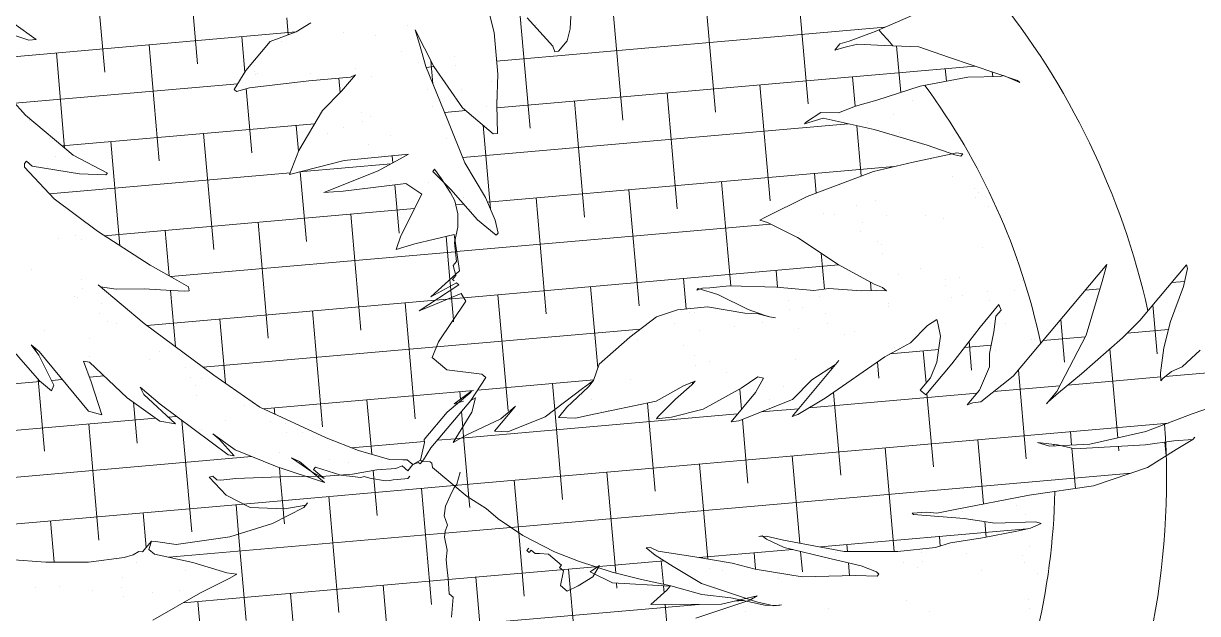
# Model space of a CAD drawing. Header units: millimetres. Extents: x 2331 to 3574, y 1237 to 2094.
# Drawn here: x 2476.77 to 2501.37, y 1944.85 to 1957.2 of the extents above; entities that cross this region are included whole.
import ezdxf

# ---------------------------------------------------------------- set-up
doc = ezdxf.new("R2010")
doc.units = ezdxf.units.MM
doc.layers.add('A-FURN', color=2, linetype='Continuous', lineweight=18)

msp = doc.modelspace()

# ---------------------------------------------------------------- linework, layer by layer
at = {"layer": 'A-FURN'}
for p, q in [((2480.203, 1958.784), (2480.415, 1956.356)), ((2478.26, 1958.614), (2478.473, 1956.186)), ((2486.436, 1957.781), (2486.63, 1957.014)), ((2488.268, 1957.935), (2488.222, 1957.088)), ((2491.057, 1957.776), (2491.269, 1955.348)), ((2493, 1957.946), (2493.212, 1955.518)), ((2489.114, 1957.606), (2489.327, 1955.178)), ((2482.288, 1957.32), (2482.319, 1956.966)), ((2487.172, 1957.436), (2487.384, 1955.008)), ((2487.861, 1956.727), (2487.32, 1957.321)), ((2494.617, 1957.038), (2495.661, 1957.491)), ((2482.478, 1957.025), (2475.773, 1956.439)), ((2476.006, 1957.149), (2476.885, 1956.855)), ((2477.039, 1956.866), (2476.569, 1957.201)), ((2482.485, 1957.028), (2481.938, 1956.823)), ((2482.788, 1957.217), (2482.485, 1957.028)), ((2483.484, 1957.014), (2483.484, 1957.014)), ((2484.808, 1957.167), (2484.808, 1957.167)), ((2484.976, 1957.073), (2485.07, 1956.772)), ((2485.368, 1956.301), (2484.976, 1957.073)), ((2486.63, 1957.014), (2486.708, 1956.144)), ((2494.82, 1957.127), (2486.683, 1956.415)), ((2487.498, 1957.166), (2487.498, 1957.166)), ((2487.509, 1957.189), (2487.509, 1957.189)), ((2488.222, 1957.088), (2488.158, 1956.84)), ((2494.069, 1956.833), (2494.617, 1957.038)), ((2476.81, 1955.287), (2475.406, 1956.847)), ((2476.885, 1956.855), (2477.039, 1956.866)), ((2479.402, 1956.756), (2479.614, 1954.328)), ((2481.344, 1956.926), (2481.409, 1956.183)), ((2481.938, 1956.823), (2481.432, 1956.22)), ((2482.172, 1956.823), (2482.172, 1956.823)), ((2484.151, 1956.954), (2484.151, 1956.954)), ((2485.07, 1956.772), (2485.197, 1956.304)), ((2488.158, 1956.84), (2487.979, 1956.627)), ((2493.766, 1956.644), (2493.875, 1956.774)), ((2493.875, 1956.774), (2494.069, 1956.833)), ((2494.244, 1956.767), (2493.96, 1956.703)), ((2494.801, 1956.742), (2494.244, 1956.767)), ((2477.459, 1956.586), (2477.633, 1954.596)), ((2484.691, 1956.61), (2484.691, 1956.61)), ((2485.796, 1956.51), (2485.796, 1956.51)), ((2487.906, 1956.608), (2487.861, 1956.727)), ((2487.979, 1956.627), (2487.906, 1956.608)), ((2493.96, 1956.703), (2493.766, 1956.644)), ((2495.529, 1956.716), (2494.801, 1956.742)), ((2495.063, 1956.733), (2495.149, 1955.758)), ((2496.152, 1956.495), (2495.529, 1956.716)), ((2481.607, 1956.325), (2481.607, 1956.325)), ((2485.036, 1956.39), (2485.036, 1956.39)), ((2485.197, 1956.304), (2485.66, 1955.17)), ((2485.369, 1956.3), (2485.204, 1956.285)), ((2485.302, 1956.43), (2485.345, 1955.94)), ((2485.968, 1955.435), (2485.368, 1956.301)), ((2485.822, 1956.316), (2485.822, 1956.316)), ((2496.701, 1956.312), (2486.687, 1955.436)), ((2497.145, 1956.165), (2496.152, 1956.495)), ((2481.432, 1956.22), (2481.186, 1955.823)), ((2481.61, 1956.199), (2481.61, 1956.199)), ((2481.632, 1956.132), (2481.632, 1956.132)), ((2481.679, 1956.155), (2481.679, 1956.155)), ((2482.749, 1956.001), (2483.62, 1956.076)), ((2482.794, 1956.147), (2482.794, 1956.147)), ((2483.378, 1956.055), (2483.404, 1955.755)), ((2483.724, 1956.13), (2483.436, 1955.788)), ((2483.62, 1956.076), (2483.724, 1956.13)), ((2483.723, 1956.255), (2483.723, 1956.255)), ((2484.061, 1956.092), (2484.061, 1956.092)), ((2486.708, 1956.144), (2486.685, 1955.498)), ((2494.141, 1956.088), (2494.195, 1955.473)), ((2495.556, 1955.888), (2496.553, 1956.078)), ((2496.083, 1956.258), (2496.107, 1955.993)), ((2496.553, 1956.078), (2497.23, 1956.094)), ((2497.068, 1956.191), (2497.077, 1956.09)), ((2497.593, 1956.011), (2497.145, 1956.165)), ((2497.23, 1956.094), (2497.304, 1956.113)), ((2497.304, 1956.113), (2497.644, 1955.968)), ((2481.258, 1955.94), (2476.589, 1955.532)), ((2481.186, 1955.823), (2481.236, 1955.781)), ((2481.236, 1955.781), (2481.504, 1955.858)), ((2481.439, 1955.84), (2481.557, 1954.498)), ((2481.504, 1955.858), (2482.749, 1956.001)), ((2483.436, 1955.788), (2483.035, 1955.379)), ((2485.23, 1955.828), (2485.23, 1955.828)), ((2485.937, 1955.816), (2485.937, 1955.816)), ((2486.57, 1955.983), (2486.57, 1955.983)), ((2492.198, 1955.918), (2492.411, 1953.49)), ((2494.651, 1955.6), (2495.556, 1955.888)), ((2497.644, 1955.968), (2497.593, 1956.011)), ((2486.672, 1955.609), (2486.672, 1955.609)), ((2488.313, 1955.579), (2488.526, 1953.15)), ((2490.256, 1955.749), (2490.468, 1953.32)), ((2494.2, 1955.475), (2494.651, 1955.6)), ((2495.387, 1955.598), (2495.387, 1955.598)), ((2477.809, 1954.448), (2476.81, 1955.287)), ((2483.035, 1955.379), (2482.539, 1954.547)), ((2483.843, 1955.343), (2483.843, 1955.343)), ((2485.348, 1955.456), (2485.348, 1955.456)), ((2486.035, 1955.379), (2485.59, 1955.34)), ((2486.612, 1954.895), (2485.968, 1955.435)), ((2486.477, 1955.472), (2486.477, 1955.472)), ((2486.685, 1955.498), (2486.703, 1954.899)), ((2493.174, 1955.147), (2493.477, 1955.336)), ((2493.477, 1955.336), (2493.846, 1955.329)), ((2493.846, 1955.329), (2494.2, 1955.475)), ((2495.003, 1955.299), (2495.003, 1955.299)), ((2476.906, 1955.181), (2476.906, 1955.181)), ((2482.87, 1955.102), (2477.581, 1954.64)), ((2482.485, 1955.069), (2482.533, 1954.53)), ((2483.869, 1955.149), (2483.869, 1955.149)), ((2484.035, 1955.265), (2484.035, 1955.265)), ((2485.66, 1955.17), (2486.016, 1954.287)), ((2494.052, 1955.102), (2485.972, 1954.395)), ((2486.4, 1955.073), (2486.553, 1953.319)), ((2493.522, 1955.218), (2493.135, 1955.1)), ((2493.135, 1955.1), (2493.174, 1955.147)), ((2494.595, 1954.983), (2493.522, 1955.218)), ((2494.231, 1955.063), (2494.323, 1954.01)), ((2494.454, 1955.138), (2494.454, 1955.138)), ((2477.321, 1954.798), (2477.321, 1954.798)), ((2480.543, 1954.899), (2480.755, 1952.471)), ((2483.132, 1954.909), (2483.132, 1954.909)), ((2483.465, 1955.017), (2483.465, 1955.017)), ((2484.457, 1954.851), (2484.457, 1954.851)), ((2485.641, 1954.8), (2485.641, 1954.8)), ((2486.703, 1954.899), (2486.612, 1954.895)), ((2495.705, 1954.655), (2494.595, 1954.983)), ((2495.121, 1954.927), (2495.121, 1954.927)), ((2478.6, 1954.729), (2478.791, 1952.551)), ((2482.539, 1954.547), (2482.347, 1954.043)), ((2484.004, 1954.673), (2484.004, 1954.673)), ((2496.284, 1954.451), (2495.705, 1954.655)), ((2476.795, 1954.272), (2476.835, 1954.319)), ((2476.835, 1954.319), (2476.953, 1954.219)), ((2477.438, 1954.426), (2477.438, 1954.426)), ((2478.528, 1954.066), (2477.809, 1954.448)), ((2482.347, 1954.043), (2483.487, 1954.335)), ((2483.487, 1954.335), (2484.84, 1954.468)), ((2484.727, 1954.402), (2484.201, 1954.119)), ((2484.35, 1954.453), (2484.35, 1954.453)), ((2484.498, 1954.435), (2484.511, 1954.286)), ((2484.84, 1954.468), (2484.727, 1954.402)), ((2494.582, 1954.107), (2495.408, 1954.3)), ((2495.408, 1954.3), (2496.324, 1954.498)), ((2495.783, 1954.357), (2495.783, 1954.357)), ((2496.409, 1954.427), (2496.284, 1954.451)), ((2496.324, 1954.498), (2496.448, 1954.474)), ((2496.448, 1954.474), (2496.409, 1954.427)), ((2476.789, 1954.196), (2476.795, 1954.272)), ((2477.415, 1953.531), (2476.789, 1954.196)), ((2476.953, 1954.219), (2477.941, 1954.055)), ((2477.274, 1954.213), (2477.274, 1954.213)), ((2482.361, 1954.079), (2477.314, 1953.638)), ((2477.941, 1954.055), (2478.498, 1954.031)), ((2478.498, 1954.031), (2478.528, 1954.066)), ((2484.469, 1954.264), (2482.554, 1954.096)), ((2482.57, 1954.1), (2482.698, 1952.64)), ((2484.201, 1954.119), (2483.066, 1953.661)), ((2485.344, 1954.106), (2485.384, 1954.153)), ((2485.721, 1953.729), (2485.344, 1954.106)), ((2485.384, 1954.153), (2485.531, 1953.95)), ((2486.016, 1954.287), (2486.447, 1953.563)), ((2495.007, 1954.207), (2486.491, 1953.462)), ((2493.19, 1953.584), (2494.582, 1954.107)), ((2493.34, 1954.061), (2493.375, 1953.653)), ((2483.465, 1953.689), (2484.784, 1953.851)), ((2484.457, 1953.926), (2484.457, 1953.926)), ((2484.552, 1953.823), (2484.64, 1952.81)), ((2484.784, 1953.851), (2485.119, 1953.631)), ((2485.251, 1953.879), (2485.251, 1953.879)), ((2485.531, 1953.95), (2485.715, 1953.654)), ((2491.397, 1953.891), (2491.588, 1951.709)), ((2496.24, 1954), (2496.24, 1954)), ((2483.066, 1953.661), (2483.465, 1953.689)), ((2485.119, 1953.631), (2484.673, 1952.756)), ((2485.715, 1953.654), (2485.811, 1953.493)), ((2486.285, 1953.095), (2485.721, 1953.729)), ((2485.899, 1953.707), (2485.899, 1953.707)), ((2485.979, 1953.562), (2485.979, 1953.562)), ((2486.447, 1953.563), (2486.654, 1953.087)), ((2489.454, 1953.721), (2489.667, 1951.293)), ((2492.3, 1953.142), (2493.19, 1953.584)), ((2496.695, 1953.746), (2496.695, 1953.746)), ((2496.78, 1953.656), (2496.78, 1953.656)), ((2496.867, 1953.741), (2496.867, 1953.741)), ((2478.318, 1952.853), (2477.415, 1953.531)), ((2484.965, 1953.328), (2478.464, 1952.759)), ((2485.811, 1953.493), (2485.871, 1953.221)), ((2485.997, 1953.419), (2485.831, 1953.404)), ((2486.136, 1953.315), (2486.136, 1953.315)), ((2487.512, 1953.551), (2487.724, 1951.123)), ((2494.231, 1953.398), (2494.231, 1953.398)), ((2494.621, 1953.491), (2494.621, 1953.491)), ((2496.72, 1953.552), (2496.72, 1953.552)), ((2496.984, 1953.369), (2496.984, 1953.369)), ((2483.627, 1953.211), (2483.839, 1950.783)), ((2485.871, 1953.221), (2485.868, 1952.941)), ((2486.675, 1952.768), (2486.285, 1953.095)), ((2486.654, 1953.087), (2486.715, 1952.815)), ((2492.197, 1953.088), (2492.3, 1953.142)), ((2492.355, 1953.036), (2492.197, 1953.088)), ((2493.53, 1953.232), (2493.53, 1953.232)), ((2493.768, 1953.201), (2493.768, 1953.201)), ((2494.855, 1953.174), (2494.855, 1953.174)), ((2495.672, 1953.179), (2495.672, 1953.179)), ((2496.039, 1953.122), (2496.039, 1953.122)), ((2479.426, 1952.144), (2478.318, 1952.853)), ((2479.741, 1952.871), (2479.825, 1951.92)), ((2481.684, 1953.041), (2481.897, 1950.613)), ((2485.868, 1952.941), (2485.798, 1952.617)), ((2492.424, 1953.002), (2485.846, 1952.427)), ((2492.989, 1952.725), (2492.355, 1953.036)), ((2493.035, 1952.836), (2493.035, 1952.836)), ((2494.307, 1952.857), (2494.307, 1952.857)), ((2494.348, 1953.026), (2494.348, 1953.026)), ((2477.5, 1952.708), (2477.5, 1952.708)), ((2477.863, 1952.754), (2477.863, 1952.754)), ((2477.989, 1952.678), (2477.989, 1952.678)), ((2484.673, 1952.756), (2484.579, 1952.472)), ((2484.579, 1952.472), (2484.967, 1952.59)), ((2484.967, 1952.59), (2485.793, 1952.783)), ((2485.625, 1952.744), (2485.704, 1951.841)), ((2485.793, 1952.783), (2485.906, 1952.024)), ((2485.798, 1952.617), (2485.84, 1952.22)), ((2486.715, 1952.815), (2486.675, 1952.768)), ((2493.838, 1952.154), (2492.989, 1952.725)), ((2494.653, 1952.637), (2494.653, 1952.637)), ((2494.741, 1952.578), (2494.741, 1952.578)), ((2485.818, 1952.424), (2479.856, 1951.903)), ((2493.486, 1952.391), (2493.551, 1951.64)), ((2494.767, 1952.385), (2494.767, 1952.385)), ((2496.857, 1952.508), (2496.857, 1952.508)), ((2479.936, 1951.858), (2479.426, 1952.144)), ((2485.84, 1952.22), (2485.77, 1952.137)), ((2485.77, 1952.137), (2485.827, 1951.929)), ((2493.849, 1952.148), (2485.995, 1951.461)), ((2494.59, 1951.744), (2493.838, 1952.154)), ((2499.471, 1952.16), (2497.507, 1949.82)), ((2499.371, 1951.8), (2499.471, 1952.16)), ((2501.137, 1952.151), (2500.156, 1950.981)), ((2501.158, 1952.073), (2501.137, 1952.151)), ((2476.933, 1952.056), (2476.933, 1952.056)), ((2477.983, 1951.841), (2477.983, 1951.841)), ((2480.23, 1951.692), (2479.936, 1951.858)), ((2485.906, 1952.024), (2485.306, 1951.48)), ((2485.704, 1951.841), (2485.716, 1951.706)), ((2485.827, 1951.929), (2485.757, 1951.846)), ((2485.757, 1951.846), (2485.791, 1951.818)), ((2485.791, 1951.818), (2485.757, 1951.846)), ((2490.596, 1951.863), (2490.651, 1951.226)), ((2492.538, 1952.033), (2492.569, 1951.683)), ((2495.111, 1951.939), (2495.111, 1951.939)), ((2495.554, 1952.063), (2495.554, 1952.063)), ((2496.094, 1951.84), (2496.094, 1951.84)), ((2496.377, 1951.884), (2496.377, 1951.884)), ((2501.076, 1951.699), (2501.158, 1952.073)), ((2478.009, 1951.648), (2478.009, 1951.648)), ((2479.297, 1950.924), (2478.332, 1951.734)), ((2478.332, 1951.734), (2478.382, 1951.691)), ((2478.382, 1951.691), (2478.712, 1951.637)), ((2478.712, 1951.637), (2479.298, 1951.648)), ((2479.298, 1951.648), (2479.872, 1951.609)), ((2479.852, 1951.611), (2479.954, 1950.443)), ((2479.872, 1951.609), (2480.151, 1951.597)), ((2480.151, 1951.597), (2480.241, 1951.602)), ((2480.241, 1951.602), (2480.23, 1951.692)), ((2485.893, 1951.733), (2485.058, 1951.185)), ((2485.306, 1951.48), (2485.842, 1951.775)), ((2485.716, 1951.706), (2485.723, 1951.621)), ((2485.723, 1951.621), (2485.737, 1951.466)), ((2485.842, 1951.775), (2485.893, 1951.733)), ((2488.653, 1951.693), (2488.802, 1949.99)), ((2490.877, 1951.618), (2490.997, 1951.658)), ((2490.907, 1951.654), (2490.877, 1951.618)), ((2491.32, 1951.528), (2490.907, 1951.654)), ((2490.997, 1951.658), (2491.151, 1951.67)), ((2491.151, 1951.67), (2491.56, 1951.71)), ((2491.56, 1951.71), (2492.549, 1951.685)), ((2492.549, 1951.685), (2493.328, 1951.615)), ((2493.328, 1951.615), (2493.646, 1951.651)), ((2493.646, 1951.651), (2494.327, 1951.603)), ((2494.327, 1951.603), (2494.652, 1951.612)), ((2494.517, 1951.784), (2494.533, 1951.608)), ((2494.766, 1951.678), (2494.59, 1951.744)), ((2494.652, 1951.612), (2494.85, 1951.607)), ((2494.85, 1951.607), (2494.766, 1951.678)), ((2496.093, 1951.72), (2496.093, 1951.72)), ((2496.978, 1951.596), (2496.978, 1951.596)), ((2497.536, 1951.621), (2497.536, 1951.621)), ((2497.702, 1951.826), (2497.702, 1951.826)), ((2499.326, 1951.648), (2499.019, 1951.622)), ((2499.033, 1950.675), (2499.371, 1951.8)), ((2500.803, 1950.961), (2501.076, 1951.699)), ((2501.099, 1951.804), (2500.826, 1951.78)), ((2475.63, 1951.404), (2477.105, 1949.722)), ((2477.834, 1951.482), (2477.834, 1951.482)), ((2477.896, 1951.468), (2477.896, 1951.468)), ((2485.399, 1951.409), (2479.356, 1950.88)), ((2484.768, 1951.353), (2484.98, 1948.925)), ((2485.281, 1951.279), (2485.942, 1951.55)), ((2485.65, 1951.431), (2485.399, 1951.409)), ((2486.038, 1951.389), (2485.468, 1950.538)), ((2485.995, 1951.461), (2485.65, 1951.431)), ((2485.737, 1951.466), (2485.777, 1951.001)), ((2485.942, 1951.55), (2486.038, 1951.389)), ((2486.71, 1951.523), (2486.923, 1949.095)), ((2491.955, 1951.217), (2491.32, 1951.528)), ((2492.788, 1951.411), (2492.788, 1951.411)), ((2493.458, 1951.497), (2493.458, 1951.497)), ((2496.211, 1951.468), (2496.211, 1951.468)), ((2496.439, 1951.5), (2496.439, 1951.5)), ((2497.003, 1951.402), (2497.003, 1951.402)), ((2478.373, 1951.138), (2478.373, 1951.138)), ((2478.412, 1951.339), (2478.412, 1951.339)), ((2482.825, 1951.184), (2483.038, 1948.755)), ((2485.058, 1951.185), (2485.281, 1951.279)), ((2490.032, 1951.059), (2490.476, 1951.209)), ((2490.476, 1951.209), (2491.102, 1951.268)), ((2490.715, 1951.157), (2490.715, 1951.157)), ((2490.821, 1951.154), (2490.821, 1951.154)), ((2491.102, 1951.268), (2491.885, 1951.135)), ((2491.885, 1951.135), (2492.164, 1951.122)), ((2492.288, 1951.099), (2491.955, 1951.217)), ((2492.164, 1951.122), (2492.402, 1951.063)), ((2492.402, 1951.063), (2492.288, 1951.099)), ((2492.814, 1951.218), (2492.814, 1951.218)), ((2493.082, 1951.264), (2493.082, 1951.264)), ((2493.575, 1951.125), (2493.575, 1951.125)), ((2494.899, 1951.278), (2494.899, 1951.278)), ((2494.904, 1951.341), (2494.904, 1951.341)), ((2497.208, 1951.32), (2496.811, 1950.847)), ((2497.144, 1951.072), (2497.253, 1951.202)), ((2497.253, 1951.202), (2497.208, 1951.32)), ((2500.431, 1951.309), (2500.521, 1950.285)), ((2478.529, 1950.967), (2478.529, 1950.967)), ((2478.719, 1950.918), (2478.719, 1950.918)), ((2480.755, 1949.841), (2479.297, 1950.924)), ((2480.883, 1951.014), (2481, 1949.672)), ((2485.777, 1951.001), (2485.782, 1950.953)), ((2489.477, 1950.638), (2490.032, 1951.059)), ((2490.407, 1950.921), (2490.407, 1950.921)), ((2491.673, 1950.866), (2491.673, 1950.866)), ((2492.263, 1950.935), (2492.263, 1950.935)), ((2492.402, 1951.063), (2492.527, 1951.039)), ((2492.527, 1951.039), (2492.402, 1951.063)), ((2493.621, 1950.921), (2493.621, 1950.921)), ((2495.714, 1950.882), (2495.353, 1950.52)), ((2495.904, 1951.005), (2495.714, 1950.882)), ((2495.925, 1950.927), (2495.904, 1951.005)), ((2495.985, 1950.654), (2495.925, 1950.927)), ((2497.101, 1950.745), (2497.144, 1951.072)), ((2497.34, 1950.925), (2497.34, 1950.925)), ((2498.501, 1951.004), (2498.578, 1950.115)), ((2500.156, 1950.981), (2499.795, 1950.619)), ((2500.662, 1950.415), (2500.803, 1950.961)), ((2477.216, 1950.777), (2477.216, 1950.777)), ((2489.699, 1950.806), (2485.425, 1950.432)), ((2488.83, 1950.073), (2489.477, 1950.638)), ((2490.938, 1950.782), (2490.938, 1950.782)), ((2492.998, 1950.808), (2492.998, 1950.808)), ((2493.966, 1950.701), (2493.966, 1950.701)), ((2494.183, 1950.757), (2494.183, 1950.757)), ((2495.449, 1950.701), (2495.449, 1950.701)), ((2495.908, 1950.115), (2495.985, 1950.654)), ((2496.811, 1950.847), (2496.22, 1950.075)), ((2497.012, 1950.296), (2497.101, 1950.745)), ((2499.016, 1950.643), (2498.133, 1950.565)), ((2498.42, 1949.497), (2499.033, 1950.675)), ((2499.795, 1950.619), (2498.935, 1949.87)), ((2500.76, 1950.795), (2499.895, 1950.719)), ((2477.092, 1950.257), (2476.929, 1950.475)), ((2476.929, 1950.475), (2477.098, 1950.333)), ((2477.022, 1950.397), (2477.026, 1950.345)), ((2478.146, 1950.604), (2478.146, 1950.604)), ((2485.425, 1950.432), (2480.536, 1950.004)), ((2485.468, 1950.538), (2485.335, 1950.207)), ((2489.626, 1950.592), (2489.626, 1950.592)), ((2490.609, 1950.465), (2490.609, 1950.465)), ((2495.353, 1950.52), (2494.817, 1950.225)), ((2495.945, 1950.374), (2494.925, 1950.285)), ((2495.024, 1950.429), (2495.024, 1950.429)), ((2497.046, 1950.47), (2496.485, 1950.421)), ((2496.583, 1950.549), (2496.636, 1949.945)), ((2497.14, 1950.358), (2497.14, 1950.358)), ((2497.88, 1950.582), (2497.88, 1950.582)), ((2497.958, 1950.592), (2497.958, 1950.592)), ((2499.533, 1950.391), (2499.696, 1948.526)), ((2500.595, 1949.888), (2500.662, 1950.415)), ((2501.424, 1950.36), (2501.046, 1950.012)), ((2476.968, 1950.285), (2476.968, 1950.285)), ((2477.405, 1949.632), (2477.092, 1950.257)), ((2477.098, 1950.333), (2478.129, 1949.085)), ((2478.185, 1949.702), (2478.029, 1950.135)), ((2478.029, 1950.135), (2478.154, 1950.111)), ((2478.152, 1950.233), (2478.152, 1950.233)), ((2479.418, 1950.178), (2479.418, 1950.178)), ((2479.62, 1950.344), (2479.62, 1950.344)), ((2485.335, 1950.207), (2485.639, 1949.952)), ((2490.835, 1950.244), (2490.835, 1950.244)), ((2491.149, 1950.122), (2491.149, 1950.122)), ((2492.874, 1948.976), (2493.855, 1950.146)), ((2492.951, 1950.174), (2492.951, 1950.174)), ((2494.817, 1950.225), (2493.57, 1949.358)), ((2493.855, 1950.146), (2493.786, 1950.063)), ((2494.663, 1950.118), (2494.693, 1949.775)), ((2495.622, 1950.346), (2495.681, 1949.673)), ((2495.774, 1949.784), (2495.908, 1950.115)), ((2497.009, 1950.017), (2497.012, 1950.296)), ((2478.154, 1950.111), (2478.944, 1949.368)), ((2480.159, 1950.001), (2480.159, 1950.001)), ((2485.639, 1949.952), (2486.372, 1949.861)), ((2488.714, 1949.728), (2488.83, 1950.073)), ((2490.86, 1950.051), (2490.86, 1950.051)), ((2491.494, 1949.902), (2491.494, 1949.902)), ((2493.786, 1950.063), (2493.284, 1949.74)), ((2493.694, 1950.004), (2493.698, 1949.959)), ((2496.22, 1950.075), (2495.675, 1949.425)), ((2496.8, 1949.527), (2497.009, 1950.017)), ((2497.614, 1949.947), (2497.777, 1948.087)), ((2498.935, 1949.87), (2498.454, 1949.469)), ((2500.6, 1949.722), (2500.595, 1949.888)), ((2500.822, 1949.918), (2500.64, 1949.769)), ((2503.365, 1950.044), (2500.69, 1949.81)), ((2501.046, 1950.012), (2500.822, 1949.918)), ((2477.125, 1949.706), (2471.579, 1949.221)), ((2477.078, 1949.753), (2477.21, 1948.245)), ((2477.105, 1949.722), (2477.359, 1949.509)), ((2477.583, 1949.746), (2477.358, 1949.726)), ((2477.359, 1949.509), (2477.405, 1949.632)), ((2478.46, 1949.823), (2478.152, 1949.796)), ((2478.412, 1949.009), (2478.185, 1949.702)), ((2480.275, 1949.781), (2480.275, 1949.781)), ((2480.383, 1949.621), (2480.383, 1949.621)), ((2480.505, 1949.78), (2480.505, 1949.78)), ((2481.723, 1949.171), (2480.755, 1949.841)), ((2486.456, 1949.79), (2486.14, 1949.31)), ((2488.718, 1949.742), (2486.284, 1949.529)), ((2486.372, 1949.861), (2486.456, 1949.79)), ((2487.852, 1949.666), (2487.9, 1949.118)), ((2488.714, 1949.728), (2488.484, 1949.558)), ((2488.605, 1949.598), (2488.714, 1949.728)), ((2489.479, 1949.739), (2489.479, 1949.739)), ((2490.616, 1949.622), (2490.023, 1949.294)), ((2490.432, 1949.334), (2490.77, 1949.634)), ((2490.84, 1949.716), (2490.616, 1949.622)), ((2490.745, 1949.683), (2490.745, 1949.683)), ((2490.77, 1949.634), (2490.84, 1949.716)), ((2490.785, 1949.693), (2490.789, 1949.656)), ((2492.153, 1949.802), (2491.81, 1949.566)), ((2492.11, 1949.476), (2492.277, 1949.779)), ((2492.277, 1949.779), (2492.153, 1949.802)), ((2493.284, 1949.74), (2492.883, 1949.331)), ((2495.556, 1949.524), (2495.774, 1949.784)), ((2497.507, 1949.82), (2496.827, 1949.284)), ((2500.598, 1949.802), (2498.649, 1949.632)), ((2500.64, 1949.769), (2500.6, 1949.722)), ((2479.292, 1949.438), (2479.213, 1949.585)), ((2479.213, 1949.585), (2479.636, 1949.23)), ((2479.956, 1948.82), (2479.292, 1949.438)), ((2480.392, 1949.409), (2480.392, 1949.409)), ((2486.199, 1949.521), (2481.797, 1949.136)), ((2486.125, 1949.464), (2485.644, 1949.062)), ((2485.792, 1949.239), (2486.165, 1949.511)), ((2485.909, 1949.496), (2485.923, 1949.335)), ((2486.165, 1949.511), (2486.125, 1949.464)), ((2488.484, 1949.558), (2487.7, 1948.968)), ((2488.157, 1949.168), (2488.605, 1949.598)), ((2491.81, 1949.566), (2491.011, 1949.129)), ((2491.594, 1948.862), (2492.11, 1949.476)), ((2491.777, 1949.548), (2491.814, 1949.123)), ((2492.685, 1949.596), (2492.685, 1949.596)), ((2496.748, 1949.465), (2493.233, 1949.158)), ((2493.741, 1949.477), (2493.892, 1947.747)), ((2495.675, 1949.425), (2495.556, 1949.524)), ((2495.7, 1949.455), (2495.834, 1947.917)), ((2495.752, 1949.563), (2495.752, 1949.563)), ((2496.542, 1949.22), (2496.8, 1949.527)), ((2498.482, 1949.617), (2497.096, 1949.496)), ((2498.202, 1949.237), (2498.42, 1949.497)), ((2498.454, 1949.469), (2498.232, 1949.273)), ((2478.944, 1949.368), (2479.627, 1948.875)), ((2479.078, 1949.271), (2479.153, 1948.415)), ((2479.636, 1949.23), (2481.061, 1948.175)), ((2481.406, 1949.206), (2481.406, 1949.206)), ((2483.115, 1948.526), (2481.723, 1949.171)), ((2482.024, 1949.156), (2482.035, 1949.026)), ((2483.967, 1949.326), (2484.066, 1948.184)), ((2486.14, 1949.31), (2485.307, 1948.317)), ((2485.986, 1949.298), (2485.792, 1949.239)), ((2485.926, 1949.298), (2485.928, 1949.281)), ((2486.243, 1949.364), (2486.14, 1949.31)), ((2486.167, 1949.066), (2486.243, 1949.364)), ((2486.641, 1948.668), (2487.077, 1949.188)), ((2487.077, 1949.188), (2486.769, 1948.924)), ((2487.979, 1948.955), (2488.157, 1949.168)), ((2490.023, 1949.294), (2488.622, 1949)), ((2488.676, 1949.323), (2488.676, 1949.323)), ((2489.845, 1949.256), (2490.007, 1947.408)), ((2490.071, 1948.972), (2490.432, 1949.334)), ((2491.011, 1949.129), (2490.349, 1948.96)), ((2492.883, 1949.331), (2491.758, 1948.885)), ((2493.01, 1949.138), (2492.224, 1949.07)), ((2492.395, 1949.328), (2492.395, 1949.328)), ((2493.57, 1949.358), (2492.994, 1949.016)), ((2496.663, 1949.26), (2496.542, 1949.22)), ((2496.827, 1949.284), (2496.663, 1949.26)), ((2498.232, 1949.273), (2498.202, 1949.237)), ((2501.259, 1949.028), (2502.194, 1949.351)), ((2479.539, 1948.939), (2471.801, 1948.262)), ((2478.129, 1949.085), (2478.412, 1949.009)), ((2479.978, 1948.977), (2479.804, 1948.962)), ((2479.815, 1948.937), (2479.815, 1948.937)), ((2480.089, 1948.894), (2480.294, 1946.558)), ((2480.999, 1948.885), (2480.999, 1948.885)), ((2485.644, 1949.062), (2485.168, 1948.495)), ((2485.775, 1948.428), (2486.167, 1949.066)), ((2491.733, 1949.027), (2485.939, 1948.52)), ((2485.946, 1949.078), (2485.974, 1948.752)), ((2486.769, 1948.924), (2486.048, 1948.581)), ((2487.7, 1948.968), (2486.919, 1948.656)), ((2487.9, 1949.118), (2488.064, 1947.238)), ((2488.338, 1948.936), (2487.979, 1948.955)), ((2488.622, 1949), (2488.338, 1948.936)), ((2488.882, 1949.077), (2488.882, 1949.077)), ((2489.022, 1949.103), (2489.022, 1949.103)), ((2490.031, 1948.925), (2490.071, 1948.972)), ((2490.349, 1948.96), (2490.031, 1948.925)), ((2491.758, 1948.885), (2491.594, 1948.862)), ((2491.832, 1948.914), (2491.949, 1947.578)), ((2492.994, 1949.016), (2492.874, 1948.976)), ((2500.285, 1948.658), (2501.259, 1949.028)), ((2478.139, 1948.816), (2478.351, 1946.388)), ((2479.627, 1948.875), (2479.956, 1948.82)), ((2480.503, 1948.709), (2480.503, 1948.709)), ((2481.945, 1948.863), (2481.945, 1948.863)), ((2482.266, 1948.83), (2482.266, 1948.83)), ((2482.291, 1948.643), (2482.291, 1948.643)), ((2482.619, 1948.638), (2482.619, 1948.638)), ((2500.758, 1948.838), (2485.792, 1947.528)), ((2485.974, 1948.752), (2485.992, 1948.55)), ((2486.919, 1948.656), (2486.641, 1948.668)), ((2498.706, 1948.658), (2498.73, 1948.376)), ((2499.111, 1948.394), (2500.285, 1948.658)), ((2500.648, 1948.828), (2500.651, 1948.797)), ((2480.869, 1948.497), (2480.734, 1948.611)), ((2480.734, 1948.611), (2481.204, 1948.277)), ((2481.185, 1948.152), (2480.869, 1948.497)), ((2483.789, 1948.262), (2483.115, 1948.526)), ((2485.17, 1948.453), (2483.644, 1948.319)), ((2485.172, 1948.431), (2485.089, 1948.057)), ((2485.168, 1948.495), (2485.172, 1948.431)), ((2485.825, 1948.51), (2485.441, 1948.476)), ((2486.048, 1948.581), (2485.775, 1948.428)), ((2485.939, 1948.52), (2485.825, 1948.51)), ((2485.992, 1948.55), (2486.104, 1947.274)), ((2496.763, 1948.488), (2496.881, 1947.143)), ((2498.014, 1948.428), (2498.27, 1948.355)), ((2498.434, 1948.378), (2498.014, 1948.428)), ((2498.27, 1948.355), (2499.111, 1948.394)), ((2500.874, 1948.465), (2500.281, 1948.379)), ((2500.683, 1948.437), (2500.708, 1948.149)), ((2501.272, 1948.493), (2500.874, 1948.465)), ((2500.923, 1948.283), (2501.272, 1948.493)), ((2501.272, 1948.493), (2501.312, 1948.541)), ((2501.312, 1948.541), (2501.272, 1948.493)), ((2481.061, 1948.175), (2481.185, 1948.152)), ((2481.204, 1948.277), (2482.086, 1947.919)), ((2482.139, 1948.223), (2482.139, 1948.223)), ((2484.442, 1948.077), (2483.789, 1948.262)), ((2485.307, 1948.317), (2485.153, 1948.064)), ((2492.878, 1948.148), (2493.038, 1946.323)), ((2494.821, 1948.318), (2495.01, 1946.149)), ((2498.797, 1948.295), (2498.434, 1948.378)), ((2498.736, 1948.309), (2498.81, 1947.468)), ((2500.281, 1948.379), (2498.797, 1948.295)), ((2499.712, 1948.347), (2499.72, 1948.257)), ((2500.317, 1947.905), (2500.923, 1948.283)), ((2481.551, 1948.136), (2473.987, 1947.474)), ((2482.086, 1947.919), (2483.08, 1947.589)), ((2482.134, 1947.903), (2482.15, 1947.711)), ((2482.389, 1948.108), (2482.809, 1947.816)), ((2482.555, 1948.03), (2482.389, 1948.108)), ((2483.08, 1947.589), (2482.555, 1948.03)), ((2482.848, 1947.864), (2482.888, 1947.911)), ((2482.888, 1947.911), (2483.416, 1947.749)), ((2483.192, 1948.069), (2483.192, 1948.069)), ((2483.58, 1948.004), (2483.58, 1948.004)), ((2484.72, 1948.065), (2484.442, 1948.077)), ((2484.571, 1947.888), (2484.702, 1947.94)), ((2484.702, 1947.94), (2484.82, 1947.84)), ((2484.811, 1948.07), (2484.72, 1948.065)), ((2484.929, 1947.97), (2484.811, 1948.07)), ((2484.82, 1947.84), (2484.929, 1947.97)), ((2484.929, 1947.97), (2485.089, 1948.057)), ((2485.049, 1948.01), (2484.929, 1947.97)), ((2485.083, 1947.982), (2485.049, 1948.01)), ((2485.153, 1948.064), (2485.083, 1947.982)), ((2485.089, 1948.057), (2485.123, 1948.029)), ((2485.123, 1948.029), (2485.294, 1948.026)), ((2485.294, 1948.026), (2485.328, 1947.998)), ((2485.328, 1947.998), (2485.339, 1947.908)), ((2485.339, 1947.908), (2486.067, 1947.297)), ((2490.936, 1947.978), (2491.11, 1945.987)), ((2499.188, 1947.524), (2500.317, 1947.905)), ((2480.664, 1947.703), (2480.738, 1947.722)), ((2481.014, 1947.329), (2480.664, 1947.703)), ((2480.738, 1947.722), (2480.822, 1947.651)), ((2480.903, 1947.643), (2481.221, 1947.679)), ((2481.221, 1947.679), (2482.143, 1947.711)), ((2482.143, 1947.711), (2483.108, 1947.726)), ((2482.15, 1947.711), (2482.209, 1947.042)), ((2482.739, 1947.726), (2482.739, 1947.726)), ((2482.809, 1947.816), (2483.069, 1947.679)), ((2483.069, 1947.679), (2482.848, 1947.864)), ((2483.108, 1947.726), (2483.661, 1947.766)), ((2483.416, 1947.749), (2483.836, 1947.699)), ((2483.661, 1947.766), (2484.173, 1947.86)), ((2483.836, 1947.699), (2483.91, 1947.718)), ((2483.91, 1947.718), (2484.024, 1947.682)), ((2484.024, 1947.682), (2484.353, 1947.628)), ((2484.096, 1947.846), (2484.179, 1946.898)), ((2484.173, 1947.86), (2484.571, 1947.888)), ((2484.517, 1947.651), (2484.762, 1947.667)), ((2484.762, 1947.667), (2484.826, 1947.674)), ((2484.826, 1947.674), (2484.865, 1947.722)), ((2485.917, 1947.806), (2485.853, 1947.557)), ((2499.978, 1947.791), (2486.979, 1946.653)), ((2488.993, 1947.808), (2489.178, 1945.699)), ((2480.822, 1947.651), (2480.903, 1947.643)), ((2485.792, 1947.528), (2481.374, 1947.142)), ((2484.353, 1947.628), (2484.444, 1947.632)), ((2484.444, 1947.632), (2484.517, 1947.651)), ((2485.108, 1947.468), (2485.32, 1945.04)), ((2485.784, 1947.475), (2485.708, 1947.316)), ((2485.853, 1947.557), (2485.784, 1947.475)), ((2487.05, 1947.638), (2487.147, 1946.539)), ((2497.84, 1947.326), (2499.188, 1947.524)), ((2481.517, 1947.068), (2481.014, 1947.329)), ((2482.643, 1947.069), (2482.723, 1947.164)), ((2482.723, 1947.164), (2482.683, 1947.116)), ((2483.165, 1947.298), (2483.378, 1944.87)), ((2485.708, 1947.316), (2485.61, 1947.096)), ((2486.067, 1947.297), (2486.463, 1947.046)), ((2486.104, 1947.274), (2486.122, 1947.068)), ((2496.257, 1947.023), (2497.84, 1947.326)), ((2481.374, 1947.142), (2474.492, 1946.54)), ((2479.28, 1946.958), (2479.344, 1946.232)), ((2481.223, 1947.128), (2481.276, 1946.515)), ((2482.245, 1947.041), (2481.517, 1947.068)), ((2481.987, 1946.734), (2482.643, 1947.069)), ((2482.209, 1947.042), (2482.225, 1946.855)), ((2482.683, 1947.116), (2482.245, 1947.041)), ((2485.61, 1947.096), (2485.586, 1946.895)), ((2486.463, 1947.046), (2486.717, 1946.833)), ((2495.386, 1946.948), (2495.695, 1946.972)), ((2495.42, 1946.92), (2495.386, 1946.948)), ((2496.477, 1946.838), (2495.42, 1946.92)), ((2495.695, 1946.972), (2495.909, 1946.952)), ((2495.909, 1946.952), (2496.257, 1947.023)), ((2496.439, 1946.988), (2496.439, 1946.988)), ((2497.569, 1947.103), (2497.569, 1947.103)), ((2497.764, 1946.93), (2497.764, 1946.93)), ((2477.337, 1946.789), (2477.413, 1945.925)), ((2481.092, 1946.458), (2481.987, 1946.734)), ((2482.225, 1946.855), (2482.236, 1946.728)), ((2485.586, 1946.895), (2485.652, 1946.699)), ((2485.652, 1946.699), (2485.607, 1946.576)), ((2486.717, 1946.833), (2487.231, 1946.482)), ((2497.119, 1946.743), (2496.477, 1946.838)), ((2496.913, 1946.773), (2496.941, 1946.451)), ((2497.977, 1946.768), (2497.119, 1946.743)), ((2497.868, 1946.638), (2498.092, 1946.732)), ((2498.092, 1946.732), (2497.977, 1946.768)), ((2485.6, 1946.533), (2479.813, 1946.026)), ((2479.97, 1946.291), (2481.092, 1946.458)), ((2481.276, 1946.515), (2481.435, 1944.7)), ((2485.607, 1946.576), (2485.588, 1946.451)), ((2485.588, 1946.451), (2485.648, 1946.178)), ((2486.979, 1946.653), (2485.6, 1946.533)), ((2487.147, 1946.539), (2487.263, 1945.21)), ((2487.231, 1946.482), (2487.899, 1946.143)), ((2492.25, 1946.479), (2492.177, 1946.46)), ((2492.177, 1946.46), (2492.331, 1946.471)), ((2492.335, 1946.408), (2492.25, 1946.479)), ((2492.331, 1946.471), (2492.694, 1946.388)), ((2497.79, 1946.62), (2493.466, 1946.242)), ((2495.962, 1946.46), (2495.979, 1946.262)), ((2496.195, 1946.33), (2496.861, 1946.436)), ((2496.861, 1946.436), (2497.584, 1946.574)), ((2497.584, 1946.574), (2497.868, 1946.638)), ((2479.453, 1946.363), (2479.265, 1946.138)), ((2479.395, 1946.19), (2479.453, 1946.363)), ((2479.513, 1946.091), (2479.395, 1946.19)), ((2479.453, 1946.363), (2479.534, 1946.356)), ((2479.534, 1946.356), (2479.97, 1946.291)), ((2485.648, 1946.178), (2485.624, 1945.977)), ((2487.315, 1946.17), (2487.355, 1946.217)), ((2489.816, 1946.226), (2489.906, 1946.23)), ((2490.002, 1946.07), (2489.816, 1946.226)), ((2489.906, 1946.23), (2490.071, 1946.152)), ((2492.886, 1946.191), (2490.919, 1946.019)), ((2492.709, 1946.234), (2492.335, 1946.408)), ((2492.694, 1946.388), (2493.964, 1946.148)), ((2493.691, 1945.994), (2492.709, 1946.234)), ((2494.019, 1946.291), (2494.032, 1946.148)), ((2495.091, 1946.149), (2495.881, 1946.231)), ((2495.881, 1946.231), (2496.195, 1946.33)), ((2497.853, 1946.261), (2497.853, 1946.261)), ((2477.239, 1945.925), (2476.477, 1945.981)), ((2478.877, 1946.021), (2478.131, 1945.922)), ((2478.729, 1945.979), (2478.729, 1945.979)), ((2479.071, 1946.079), (2478.877, 1946.021)), ((2479.184, 1946.146), (2479.071, 1946.079)), ((2479.265, 1946.138), (2479.184, 1946.146)), ((2480.32, 1945.917), (2479.513, 1946.091)), ((2485.624, 1945.977), (2485.639, 1945.824)), ((2487.366, 1946.127), (2487.315, 1946.17)), ((2487.406, 1946.174), (2487.366, 1946.127)), ((2487.49, 1946.103), (2487.406, 1946.174)), ((2487.581, 1946.108), (2487.49, 1946.103)), ((2487.769, 1946.091), (2487.581, 1946.108)), ((2488.04, 1945.864), (2487.769, 1946.091)), ((2487.899, 1946.143), (2488.397, 1945.946)), ((2488.397, 1945.946), (2489.101, 1945.718)), ((2490.185, 1945.955), (2488.83, 1945.837)), ((2490.38, 1945.833), (2490.002, 1946.07)), ((2490.071, 1946.152), (2490.837, 1946.033)), ((2490.121, 1946.028), (2490.121, 1946.028)), ((2490.134, 1945.951), (2490.177, 1945.464)), ((2490.469, 1946.025), (2490.469, 1946.025)), ((2490.837, 1946.033), (2491.62, 1945.9)), ((2492.077, 1946.121), (2492.107, 1945.779)), ((2493.053, 1946.15), (2493.091, 1945.72)), ((2494.32, 1945.849), (2493.691, 1945.994)), ((2493.775, 1946.137), (2493.775, 1946.137)), ((2493.964, 1946.148), (2495.091, 1946.149)), ((2495.59, 1946.129), (2495.59, 1946.129)), ((2495.616, 1945.936), (2495.616, 1945.936)), ((2496.529, 1946.108), (2496.529, 1946.108)), ((2497.707, 1946.059), (2497.707, 1946.059)), ((2478.131, 1945.922), (2477.239, 1945.925)), ((2479.132, 1945.907), (2479.132, 1945.907)), ((2480.171, 1945.76), (2480.171, 1945.76)), ((2481.034, 1945.701), (2480.32, 1945.917)), ((2481.239, 1945.67), (2481.034, 1945.701)), ((2485.639, 1945.824), (2485.666, 1945.58)), ((2488.755, 1945.83), (2485.667, 1945.56)), ((2488, 1945.816), (2488.04, 1945.864)), ((2488.085, 1945.745), (2488, 1945.816)), ((2488.025, 1945.433), (2488.085, 1945.745)), ((2488.192, 1945.781), (2488.404, 1943.352)), ((2488.642, 1945.721), (2488.841, 1945.856)), ((2489.11, 1945.489), (2488.642, 1945.721)), ((2488.841, 1945.856), (2488.697, 1945.614)), ((2488.81, 1945.835), (2488.755, 1945.83)), ((2489.101, 1945.718), (2489.72, 1945.561)), ((2490.975, 1945.475), (2490.38, 1945.833)), ((2491.139, 1945.793), (2491.139, 1945.793)), ((2491.426, 1945.751), (2491.426, 1945.751)), ((2491.62, 1945.9), (2492.098, 1945.781)), ((2492.098, 1945.781), (2493.086, 1945.617)), ((2494.053, 1945.911), (2494.076, 1945.641)), ((2494.644, 1945.719), (2494.32, 1945.849)), ((2494.694, 1945.676), (2494.644, 1945.719)), ((2495.217, 1945.918), (2495.217, 1945.918)), ((2495.511, 1945.805), (2495.511, 1945.805)), ((2496.835, 1945.747), (2496.835, 1945.747)), ((2497.753, 1945.914), (2497.753, 1945.914)), ((2498.02, 1945.695), (2498.02, 1945.695)), ((2478.847, 1945.607), (2478.847, 1945.607)), ((2485.667, 1945.56), (2480.118, 1945.074)), ((2480.479, 1945.281), (2481.079, 1945.583)), ((2481.079, 1945.583), (2481.239, 1945.67)), ((2484.306, 1945.441), (2484.408, 1944.285)), ((2485.666, 1945.58), (2485.686, 1945.261)), ((2486.249, 1945.611), (2486.461, 1943.182)), ((2488.697, 1945.614), (2488.394, 1945.426)), ((2490.322, 1945.419), (2489.11, 1945.489)), ((2489.196, 1945.484), (2489.205, 1945.38)), ((2489.72, 1945.561), (2490.332, 1945.43)), ((2492.126, 1945.093), (2490.975, 1945.475)), ((2492.58, 1945.574), (2492.58, 1945.574)), ((2493.086, 1945.617), (2494.205, 1945.644)), ((2494.205, 1945.644), (2494.655, 1945.629)), ((2494.655, 1945.629), (2494.694, 1945.676)), ((2477.03, 1945.388), (2477.03, 1945.388)), ((2477.534, 1945.416), (2477.534, 1945.416)), ((2478.214, 1945.337), (2478.214, 1945.337)), ((2478.833, 1945.392), (2478.833, 1945.392)), ((2478.858, 1945.198), (2478.858, 1945.198)), ((2479.48, 1944.709), (2480.479, 1945.281)), ((2479.48, 1945.281), (2479.48, 1945.281)), ((2480.033, 1945.333), (2480.033, 1945.333)), ((2482.364, 1945.271), (2482.576, 1942.843)), ((2485.686, 1945.261), (2485.771, 1945.19)), ((2488.16, 1945.319), (2488.025, 1945.433)), ((2488.394, 1945.426), (2488.16, 1945.319)), ((2489.914, 1945.036), (2490.252, 1945.336)), ((2490.18, 1945.427), (2490.193, 1945.283)), ((2490.252, 1945.336), (2490.322, 1945.419)), ((2490.332, 1945.43), (2490.984, 1945.245)), ((2490.984, 1945.245), (2491.592, 1945.178)), ((2491.256, 1945.421), (2491.256, 1945.421)), ((2492.145, 1945.218), (2491.393, 1945.044)), ((2491.985, 1945.131), (2492.145, 1945.218)), ((2480.421, 1945.101), (2480.634, 1942.673)), ((2485.771, 1945.19), (2485.739, 1944.773)), ((2490.926, 1945.041), (2485.749, 1944.588)), ((2491.393, 1945.044), (2489.914, 1945.036)), ((2490.214, 1945.037), (2490.347, 1943.522)), ((2490.856, 1944.749), (2491.985, 1945.131)), ((2491.592, 1945.178), (2492.302, 1945.026)), ((2491.853, 1945.122), (2491.659, 1945.105)), ((2492.489, 1945.009), (2492.126, 1945.093)), ((2492.302, 1945.026), (2492.58, 1945.014)), ((2492.654, 1945.033), (2492.489, 1945.009)), ((2492.58, 1945.014), (2492.654, 1945.033)), ((2493.637, 1944.962), (2493.637, 1944.962)), ((2495.281, 1945.115), (2495.281, 1945.115)), ((2497.827, 1945.146), (2497.827, 1945.146)), ((2497.852, 1944.953), (2497.852, 1944.953)), ((2491.907, 1944.89), (2491.907, 1944.89)), ((2495.753, 1944.892), (2495.753, 1944.892))]:
    msp.add_line(p, q, dxfattribs=at)
for radius, start, end in [(16.202, 12.6062, 39.0228), (13.862, 40.9456, 42.7995), (13.862, 11.8814, 36.5493), (16.202, 166.1893, 271.1448), (13.862, 6.8923, 6.9458), (16.202, 332.6538, 4.0919), (13.862, 2.9275, 3.0435), (13.862, 333.3827, 358.9821)]:
    msp.add_arc((2484.517, 1947.651), radius, start, end, dxfattribs=at)

doc.saveas('drawing.dxf')
